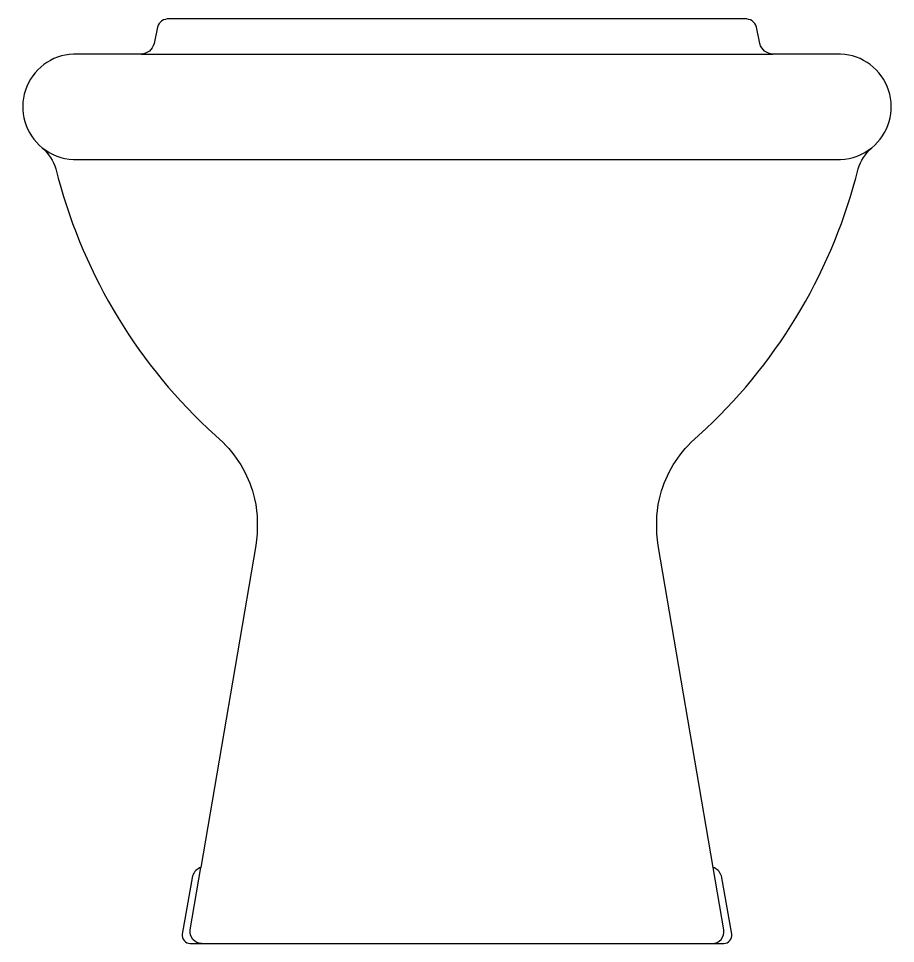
# Model space of a CAD drawing. Extents: x -850.505 to -850.13, y 505.978 to 506.373.
import ezdxf

# ---------------------------------------------------------------- set-up
doc = ezdxf.new("R2010")
doc.units = 0
doc.header["$LTSCALE"] = 50
doc.header["$MEASUREMENT"] = 0
for name, color, linetype in [('A-PECAS', 2, 'CONTINUOUS'), ('A-PEÇAS', 2, 'CONTINUOUS'), ('ESC1-50', 1, 'CONTINUOUS')]:
    doc.layers.add(name, color=color, linetype=linetype)

# ---------------------------------------------------------------- blocks, each defined once
blk = doc.blocks.new('B-3-F')
at = {"layer": 'A-PECAS'}
blk.add_lwpolyline([(0, 0), (0.10907, 0), (0.114, 0, 0.430189), (0.1175, 0.004), (0.11301, 0.02895), (0.11297, 0.02908, 0.221855), (0.10945, 0.03252), (0.086, 0.17, -0.088189), (0.0865, 0.19, -0.142745), (0.1, 0.214), (0.1065, 0.22, 0.143489), (0.1715, 0.331, -0.13045), (0.17727, 0.33998, 0.692721), (0.164, 0.38), (0.135, 0.38, -0.335716), (0.1295, 0.3845), (0.128, 0.3915, 0.365938), (0.123, 0.395), (0, 0.395), (-0.123, 0.395, 0.365938), (-0.128, 0.3915), (-0.1295, 0.3845, -0.335716), (-0.135, 0.38), (-0.164, 0.38, 0.692721), (-0.17727, 0.33998, -0.13045), (-0.1715, 0.331, 0.143489), (-0.1065, 0.22), (-0.1, 0.214, -0.142745), (-0.0865, 0.19, -0.088189), (-0.086, 0.17), (-0.10945, 0.03252, 0.221855), (-0.11297, 0.02908), (-0.11301, 0.02895), (-0.1175, 0.004, 0.430189), (-0.114, 0), (-0.10907, 0)], format="xyb", close=True, dxfattribs=at)
at = {"layer": 'ESC1-50'}
blk.add_lwpolyline([(-0.135, 0.38), (0, 0.38), (0.135, 0.38)], dxfattribs=at)
for points in [[(-0.17727, 0.33998, 0.161456), (-0.164, 0.335), (0, 0.335), (0.164, 0.335, 0.161456), (0.17727, 0.33998)], [(-0.10907, 0, -0.464613), (-0.114, 0.00584), (-0.10945, 0.03252, 0.088189)], [(0.10907, 0, 0.464613), (0.114, 0.00584), (0.10945, 0.03252, -0.088189)]]:
    blk.add_lwpolyline(points, format="xyb", dxfattribs=at)

msp = doc.modelspace()

# ---------------------------------------------------------------- block references
at = {"layer": 'A-PEÇAS'}
msp.add_blockref('B-3-F', (-850.31754, 505.97822), dxfattribs=at)

doc.saveas('drawing.dxf')
